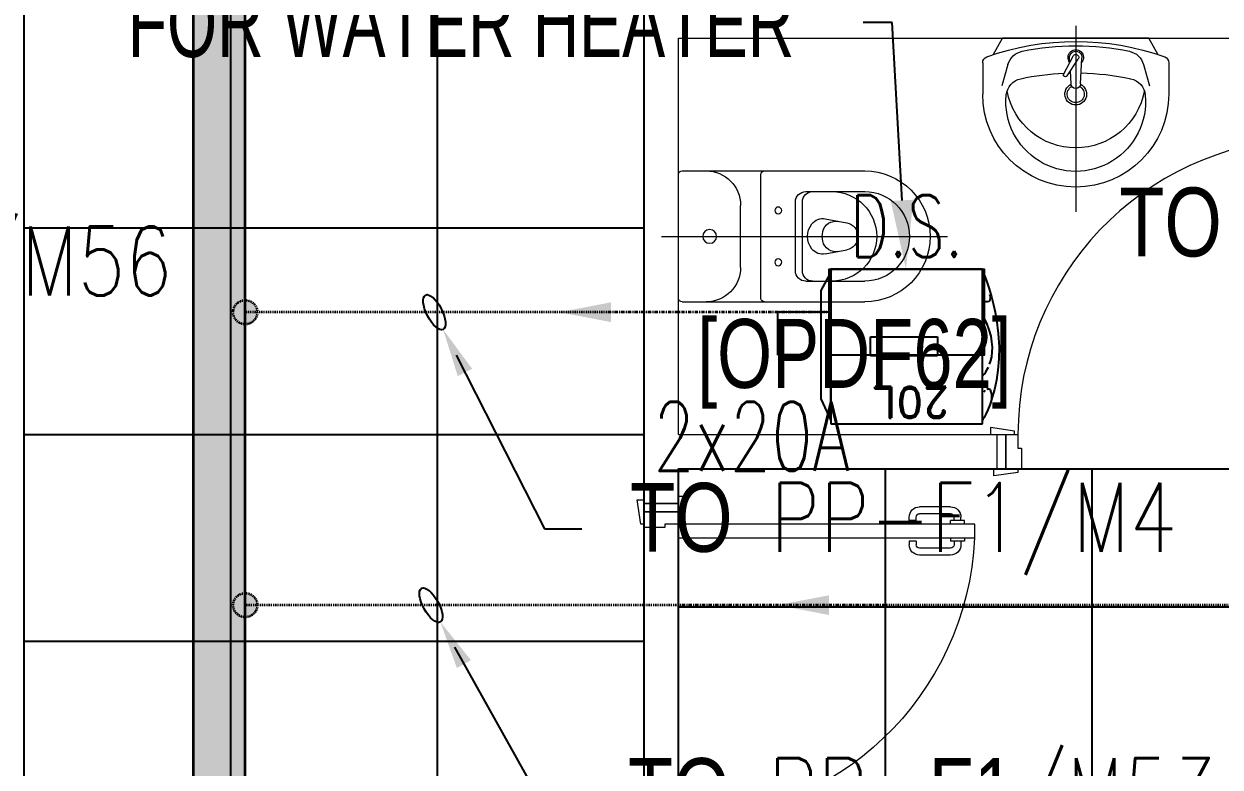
# Model space of a CAD drawing. Extents: x -178977 to 231842, y -29287 to 19916.
# Drawn here: x 13206 to 16677, y 2324 to 4482 of the extents above; entities that cross this region are included whole.
import ezdxf
from ezdxf import colors
from ezdxf.entities.mleader import LeaderData, LeaderLine
from ezdxf.enums import TextEntityAlignment as Align
from ezdxf.math import Vec2, Vec3

# ---------------------------------------------------------------- set-up
doc = ezdxf.new("R2010")
doc.units = 0
doc.header["$LTSCALE"] = 0.25
doc.linetypes.add('DASHDOT', pattern=[25.4, 12.7, -6.35, 0, -6.35])
doc.linetypes.add('HIDDEN', pattern=[9.525, 6.35, -3.175])
for name, color, linetype, lineweight in [('01-First Floor-FUR$0$72_EGR_BASE_TEXT', 252, 'Continuous', 5), ('01-First Floor-FUR$0$SANIT', 250, 'Continuous', 5), ('01-First Floor-FUR$0$Walls', 251, 'Continuous', 5), ('01-First Floor-FUR$0$Wooden Joinery', 251, 'Continuous', 5), ('E-LITE-CIRC', 6, 'Continuous', 25), ('E-LITE-CLNG-CNDT', 6, 'DASHDOT', 35), ('E-POWR-CIRC-NUMB', 6, 'Continuous', 25), ('E-POWR-CLNG-CNDT', 6, 'DASHDOT', 35), ('E-POWR-CTRL-NUMB', 6, 'Continuous', 25), ('E-POWR-FLOR-CNDT', 6, 'HIDDEN', 25), ('E-POWR-FLOR-CNDT @ 100', 6, 'HIDDEN', 25), ('E-POWR-TEXT', 6, 'Continuous', 25), ('T-CABL-TRAY', 60, 'Continuous', 35)]:
    doc.layers.add(name, color=color, linetype=linetype, lineweight=lineweight)
for name, color, linetype in [('01-First Floor-FUR$0$FALSE CEILING', 251, 'Continuous'), ('CARTOUCHE', 254, 'Continuous'), ('E-POWR-IDEN', 101, 'Continuous'), ('e-powr-swch @ 100', 191, 'Continuous'), ('PW-ACCESSORIES', 253, 'Continuous')]:
    doc.layers.add(name, color=color, linetype=linetype)
doc.styles.add('01-First Floor-FUR$0$X3G_ENTITY_9F38', font='swisscl.ttf', dxfattribs={"height": 0.2})
doc.styles.add('DC_Elc_Romans', font='elc_romans.shx', dxfattribs={"width": 0.7})
doc.styles.add('DC_SIMPLEX', font='SIMPLEX.shx', dxfattribs={"width": 0.7})
doc.styles.add('ROMAND', font='romand.shx')

# ---------------------------------------------------------------- blocks, each defined once
blk = doc.blocks.new('01-First Floor-FUR$0$A$C72370EFE')
at = {"layer": '01-First Floor-FUR$0$Wooden Joinery'}
for p, q in [((-0.01, -0.03), (-0.01, -0.07)), ((0, -0.03), (-0.01, -0.03)), ((0.04, -0.03), (0.05, -0.03)), ((0.05, -0.03), (0.05, -0.07)), ((-0.01, -0.04), (-0.02, -0.04)), ((-0.01, -0.06), (-0.02, -0.06)), ((0.05, -0.04), (0.06, -0.04)), ((0.05, -0.06), (0.06, -0.06)), ((-0.05, -0.07), (-0.05, -0.16)), ((-0.03, -0.07), (-0.03, -0.16)), ((0, -0.07), (-0.01, -0.07)), ((0.04, -0.07), (0.05, -0.07)), ((0.07, -0.07), (0.07, -0.16)), ((0.09, -0.07), (0.09, -0.16)), ((-0.01, -0.17), (-0.02, -0.17)), ((-0.01, -0.17), (-0.01, -0.19)), ((0.05, -0.17), (0.06, -0.17)), ((0.05, -0.17), (0.05, -0.19)), ((-0.01, -0.19), (-0.02, -0.19)), ((0.05, -0.19), (0.06, -0.19))]:
    blk.add_line(p, q, dxfattribs=at)
for centre, radius, start, end in [((-0.02, -0.07), 0.03, 90, 180), ((-0.02, -0.07), 0.01, 90, 180), ((0.06, -0.07), 0.03, 0, 90), ((0.06, -0.07), 0.01, 0, 90), ((-0.02, -0.16), 0.03, 180, 270), ((-0.02, -0.16), 0.01, 180, 270), ((0.06, -0.16), 0.01, 270, 0), ((0.06, -0.16), 0.03, 270, 0)]:
    blk.add_arc(centre, radius, start, end, dxfattribs=at)
blk = doc.blocks.new('01-First Floor-FUR$0$A$C5DAD61B4')
at = {"layer": '01-First Floor-FUR$0$Wooden Joinery'}
for points in [[(80, 959.1), (80, 969.1), (10, 979.1), (10, 959.1)], [(940, 959.1), (940, 969.1), (1010, 979.1), (1010, 959.1)], [(70, 859.1), (70, 849.1), (0, 839.1), (0, 859.1)], [(120, 859.1), (120, 0), (80, 0), (80, 859.1)], [(950, 859.1), (950, 849.1), (1020, 839.1), (1020, 859.1)]]:
    blk.add_lwpolyline(points, close=True, dxfattribs=at)
for points in [[(45, 859.1), (45, 959.1), (20, 959.1), (20, 859.1), (45, 859.1)], [(45, 859.1), (80, 859.1), (80, 899.1), (90, 899.1), (90, 959.1), (45, 959.1), (45, 859.1)], [(975, 859.1), (940, 859.1), (940, 899.1), (930, 899.1), (930, 959.1), (975, 959.1), (975, 859.1)], [(975, 859.1), (975, 959.1), (1000, 959.1), (1000, 859.1), (975, 859.1)]]:
    blk.add_lwpolyline(points, dxfattribs=at)
blk.add_arc((80, 859.1), 860, 272.666, 0, dxfattribs=at)
at = {"layer": '01-First Floor-FUR$0$Wooden Joinery', "xscale": 999.9999999998854, "yscale": 999.9999999998854, "zscale": 999.9999999998854, "rotation": 180}
blk.add_blockref('01-First Floor-FUR$0$A$C72370EFE', (120, 0), dxfattribs=at)
blk = doc.blocks.new('01-First Floor-FUR$0$lav-manta 60')
at = {"layer": '01-First Floor-FUR$0$SANIT'}
for p, q in [((0, 0.04), (0, -0.56)), ((-0.2658, -0.0529), (-0.2358, 0)), ((-0.2358, 0), (0.2358, 0)), ((0.2658, -0.0529), (0.2358, 0)), ((-0.015, -0.1473), (-0.0199, -0.064)), ((0.0274, -0.121), (-0.0078, -0.0673)), ((0.0389, -0.1142), (0.0087, -0.0575)), ((0.0191, -0.077), (0.0199, -0.064)), ((-0.3, -0.0789), (-0.3, -0.18)), ((-0.2185, -0.0841), (-0.2383, -0.1537)), ((0.015, -0.1473), (0.0174, -0.1057)), ((0.2185, -0.0841), (0.2383, -0.1537)), ((0.3, -0.0789), (0.3, -0.18))]:
    blk.add_line(p, q, dxfattribs=at)
for centre, radius, start, end in [((0, -0.8557), 0.8457, 70.1771, 109.8229), ((0, -0.8696), 0.8457, 78.1914, 101.8086), ((0, -0.0617), 0.025, 320.7474, 220.368), ((-0.28, -0.0789), 0.02, 109.8229, 180), ((-0.1608, -0.1006), 0.06, 101.8086, 164.0794), ((0, -0.0617), 0.02, 353.2671, 186.682), ((0, -0.0617), 0.00966, 25.4127, 215.9577), ((0.1608, -0.1006), 0.06, 15.9206, 78.1914), ((0.28, -0.0789), 0.02, 0, 70.1771), ((0, -0.9572), 0.8457, 91.1572, 102.0883), ((0, -0.9572), 0.8457, 88.5486, 88.844), ((0.0332, -0.1176), 0.00666, 210.6852, 30.6852), ((0, -0.9572), 0.8457, 77.9117, 87.4274), ((-0.1645, -0.189), 0.06, 102.0883, 174.8142), ((0, -0.18), 0.035, 115.3106, 64.6894), ((0, -0.1473), 0.015, 180, 0), ((0.1645, -0.189), 0.06, 5.1858, 77.9117), ((0, -0.18), 0.3, 180, 0), ((0, -0.2039), 0.2252, 174.8142, 5.1858), ((0, -0.1282), 0.2252, 190.6097, 349.3903), ((0, -0.18), 0.0275, 117.1496, 62.8504)]:
    blk.add_arc(centre, radius, start, end, dxfattribs=at)
blk = doc.blocks.new('01-First Floor-FUR$0$WC manta')
at = {"layer": '01-First Floor-FUR$0$SANIT'}
for p, q in [((-0.13, 0.18), (-0.13, -0.18)), ((-0.12, 0.19), (0.41, 0.19)), ((0.109, 0.18), (0.109, -0.18)), ((0.239, 0.13), (0.41, 0.13)), ((0.05, 0.09), (0.05, -0.09)), ((0.209, 0.1), (0.209, -0.1)), ((0.229, 0.1), (0.229, -0.1)), ((0.2955, 0.051), (0.3581, 0.0393)), ((-0.18, 0), (0.65, 0)), ((0.2955, -0.051), (0.3581, -0.0393)), ((0.239, -0.13), (0.41, -0.13)), ((-0.12, -0.19), (0.41, -0.19))]:
    blk.add_line(p, q, dxfattribs=at)
for centre, radius in [((0.159, 0.0752), 0.01), ((-0.04, 0), 0.02), ((0.159, -0.0753), 0.01)]:
    blk.add_circle(centre, radius, dxfattribs=at)
for centre, radius, start, end in [((-0.12, 0.18), 0.01, 90, 180), ((-0.05, 0.09), 0.1, 0, 90), ((0.119, 0.18), 0.01, 90, 180), ((0.41, 0), 0.19, 270, 90), ((0.239, 0.1), 0.03, 90, 180), ((0.259, 0.1), 0.03, 90, 180), ((0.3147, 0), 0.13, 270, 90), ((0.41, 0), 0.13, 270, 90), ((0.3029, 0), 0.0588, 141.525, 218.475), ((0.2882, 0.0117), 0.04, 79.4289, 141.525), ((0.3271, 0.0044), 0.04, 79.4289, 166.4176), ((0.3507, 0), 0.04, 280.5711, 79.4289), ((0.3454, 0), 0.0588, 166.4176, 193.5824), ((0.3271, -0.0044), 0.04, 193.5824, 280.5711), ((0.2882, -0.0117), 0.04, 218.475, 280.5711), ((-0.05, -0.09), 0.1, 270, 0), ((0.239, -0.1), 0.03, 180, 270), ((0.259, -0.1), 0.03, 180, 270), ((-0.12, -0.18), 0.01, 180, 270), ((0.119, -0.18), 0.01, 180, 270)]:
    blk.add_arc(centre, radius, start, end, dxfattribs=at)
blk = doc.blocks.new('01-First Floor-FUR')
at = {"layer": '01-First Floor-FUR$0$FALSE CEILING', "linetype": 'Continuous'}
for p, q in [((13806, -910), (13806, 8610)), ((14406, -910), (14406, 8610)), ((13206, 3890), (15006, 3890)), ((13206, 3290), (15006, 3290)), ((15706, -298.6), (15706, 3190)), ((16306, -810), (16306, 3190)), ((15106, 2790), (19115.6, 2790)), ((13206, 2690), (15006, 2690))]:
    blk.add_line(p, q, dxfattribs=at)
at = {"layer": '01-First Floor-FUR$0$FALSE CEILING'}
blk.add_lwpolyline([(13206, -910), (15006, -910), (15006, 8610), (13206, 8610)], close=True, dxfattribs=at)
blk.add_lwpolyline([(16217.4, -810), (15106, 301.4), (15106, 3190), (19115.6, 3190), (19115.6, -810), (16217.4, -810)], dxfattribs=at)
at = {"layer": '01-First Floor-FUR$0$Walls'}
for p, q in [((15006, 3090), (15006, 5210)), ((15106, 3290), (15106, 4440)), ((15106, 4440), (17110.8, 4440)), ((15106, 3290), (16030.8, 3290)), ((15106, 3090), (15106, 3190)), ((15106, 3190), (16030.8, 3190)), ((15106, 3090), (15006, 3090))]:
    blk.add_line(p, q, dxfattribs=at)
at = {"layer": '01-First Floor-FUR$0$SANIT', "xscale": -900.000000000201, "yscale": 900.000000000201, "zscale": 900.000000000201}
blk.add_blockref('01-First Floor-FUR$0$lav-manta 60', (16258.4, 4440), dxfattribs=at)
at = {"layer": '01-First Floor-FUR$0$SANIT', "xscale": -999.9999999999995, "yscale": 999.9999999999995, "zscale": 999.9999999999995, "rotation": 180}
blk.add_blockref('01-First Floor-FUR$0$WC manta', (15236, 3865), dxfattribs=at)
at = {"layer": '01-First Floor-FUR$0$Wooden Joinery', "rotation": 180}
blk.add_blockref('01-First Floor-FUR$0$A$C5DAD61B4', (17030.8, 4149.1), dxfattribs=at)
at = {"layer": '01-First Floor-FUR$0$Wooden Joinery', "xscale": -1, "rotation": 90}
blk.add_blockref('01-First Floor-FUR$0$A$C5DAD61B4', (15965.1, 3110), dxfattribs=at)
at = {"layer": '01-First Floor-FUR$0$72_EGR_BASE_TEXT', "insert": (15616.3, 3625.2), "char_height": 200, "attachment_point": 2, "style": '01-First Floor-FUR$0$X3G_ENTITY_9F38'}
blk.add_mtext('[OPDF62]', dxfattribs=at)
blk = doc.blocks.new('ARR0W')
at = {"color": 45}
blk.add_ellipse((0, 0), major_axis=(0.4, 0), ratio=0.4, dxfattribs=at)
at = {"color": 45, "ltscale": 0.5}
blk.add_solid([(-1.4, 0.167), (-0.4, 0), (-1.4, -0.167)], dxfattribs=at)
blk = doc.blocks.new('EWHTOP VIEW80')
for p, q in [((46576, -910732), (46581.9, -910719)), ((46581.9, -910719), (46586.3, -910709.6)), ((46586.3, -910709.6), (46589.9, -910703.7)), ((46589.9, -910703.7), (46590.9, -910701.9)), ((47031.9, -910691.6), (46590.9, -910691.6)), ((46590.9, -910691.6), (46590.9, -911140.2)), ((46590.9, -910701.9), (46590.9, -910860.4)), ((47031.9, -910701), (47030.5, -911133.5)), ((47031.9, -911140.2), (47031.9, -910691.6)), ((47060.6, -910763.9), (47031.9, -910701)), ((46563, -910768.4), (46569.3, -910748.2)), ((46569.3, -910748.2), (46576, -910732)), ((46556.2, -910791.3), (46563, -910768.4)), ((46563.9, -910760.3), (46563.9, -910762.6)), ((46563.9, -910762.6), (46563.9, -910767.9)), ((46563.9, -910767.9), (46564.3, -910775.6)), ((46564.3, -910775.6), (46565.7, -910783.2)), ((46565.7, -910783.2), (46568.4, -910789.5)), ((46583.2, -910787.7), (46587.7, -910782.8)), ((47060.6, -911077.8), (47060.6, -910763.9)), ((46546.4, -910847), (46550.9, -910817.8)), ((46550.9, -910817.8), (46556.2, -910791.3)), ((46568.4, -910789.5), (46570.2, -910791.3)), ((46570.2, -910791.3), (46572.9, -910792.2)), ((46572.9, -910792.2), (46575.6, -910792.2)), ((46575.6, -910792.2), (46579.2, -910790.8)), ((46543.7, -910879.8), (46546.4, -910847)), ((46578.3, -910847.9), (46574.2, -910855.5)), ((46581.9, -910841.6), (46578.3, -910847.9)), ((46585.5, -910836.6), (46581.9, -910841.6)), ((46588.2, -910833.1), (46585.5, -910836.6)), ((46590.9, -910830.4), (46588.2, -910833.1)), ((46543.2, -910914.8), (46543.7, -910879.8)), ((46564.3, -910886.1), (46563, -910899.1)), ((46567, -910874.8), (46564.3, -910886.1)), ((46570.6, -910864.5), (46567, -910874.8)), ((46590.9, -910860.4), (46589.5, -911131.3)), ((46722, -910943.5), (46722, -910888.3)), ((46722, -910888.3), (46916.4, -910888.3)), ((46916.4, -910888.3), (46916.4, -910943.5)), ((46545.5, -910953), (46543.2, -910914.8)), ((46563, -910899.1), (46562.5, -910913.5)), ((46562.5, -910913.5), (46563.9, -910929.2)), ((46550.9, -910993.8), (46545.5, -910953)), ((46563.9, -910929.2), (46566.6, -910945.8)), ((46566.6, -910945.8), (46572, -910963.7)), ((46916.4, -910943.5), (46722, -910943.5)), ((46554.5, -911014.9), (46550.9, -910993.8)), ((46572, -910963.7), (46579.2, -910983.1)), ((46579.2, -910983.1), (46589.5, -911004.2)), ((46559.4, -911036.9), (46554.5, -911014.9)), ((46565.2, -911059.4), (46559.4, -911036.9)), ((46572, -911082.7), (46565.2, -911059.4)), ((46569.3, -911050.9), (46568.4, -911057.2)), ((46568.4, -911057.2), (46568.4, -911061.6)), ((46568.4, -911061.6), (46569.7, -911067)), ((46572.4, -911047.3), (46569.3, -911050.9)), ((46576.9, -911045.9), (46572.4, -911047.3)), ((46581.9, -911046.4), (46576.9, -911045.9)), ((46586.3, -911047.3), (46581.9, -911046.4)), ((46590.9, -911048.6), (46586.3, -911047.3)), ((46580.1, -911106.6), (46572, -911082.7)), ((47030.5, -911133.5), (47060.6, -911077.8)), ((46589.5, -911131.3), (46580.1, -911106.6)), ((46589.5, -911131.3), (46589.5, -911131.3)), ((47030.5, -911133.5), (47030.5, -911133.5)), ((46590.9, -911140.2), (47031.9, -911140.2))]:
    blk.add_line(p, q)
at = {"layer": 'CARTOUCHE', "insert": (46624.8, -910753.2), "char_height": 90, "attachment_point": 4, "style": 'ROMAND'}
blk.add_mtext(' 20L', dxfattribs=at)
blk = doc.blocks.new('A$C0C9916F8')
at = {"layer": 'PW-ACCESSORIES', "linetype": 'Continuous', "rotation": 180}
blk.add_blockref('EWHTOP VIEW80', (65393.1, -917210.3, 14.8), dxfattribs=at)
blk = doc.blocks.new('*U48')
blk.add_lwpolyline([(-2.25, -2.5), (-2.25, 0), (2.25, 0), (2.25, -2.5)], close=True)
blk.add_lwpolyline([(-2.25, -1.25), (-3.75, -1.25), (-3.75, -2.5)])
at = {"layer": 'E-POWR-CIRC-NUMB', "style": 'DC_SIMPLEX', "width": 0.7, "flags": 8}
blk.add_attdef('CIRCUIT', (4.233, 3.688), '', height=2, rotation=360, dxfattribs=at)
at = {"layer": 'E-POWR-CTRL-NUMB', "style": 'DC_SIMPLEX', "width": 0.7, "flags": 8}
blk.add_attdef('AMPER', text='', height=2, rotation=360, dxfattribs=at).set_placement((4.233, 1.25), align=Align.MIDDLE_LEFT)
at = {"layer": 'E-POWR-IDEN', "style": 'DC_SIMPLEX', "width": 0.7, "flags": 8}
blk.add_attdef('TYPE', text='', height=1.8, rotation=180, dxfattribs=at).set_placement((0, -1.25), align=Align.MIDDLE_CENTER)
blk = doc.blocks.new('*U36')
blk.add_hatch(color=256).paths.add_polyline_path([(0, -0.287), (1.5, 0), (0, 0.287)])
blk = doc.blocks.new('*U37')
blk.add_hatch(color=256).paths.add_polyline_path([(0, -0.287), (1.5, 0), (0, 0.287)])
blk = doc.blocks.new('*U221')
at = {"lineweight": 0}
h = blk.add_hatch(dxfattribs=at)
h.set_pattern_fill('HEX', color=253, scale=8, angle=180, style=0)
h.set_pattern_definition([(180, (-15414.8, -2e-10), (6e-13, -43.99409), [25.4, -50.8]), (300, (-15414.8, -2e-10), (38.1, 21.99705), [25.4, -50.8]), (240, (-15440.2, -2e-10), (38.1, -21.99705), [25.4, -50.8])])
h.paths.add_polyline_path([(-8713.2, 150), (-8713.2, 0), (0, 0), (0, 150)])
at = {"color": 0}
for p, q in [((0, 150), (-8713.2, 150)), ((0, 0), (-8713.2, 0))]:
    blk.add_line(p, q, dxfattribs=at)

msp = doc.modelspace()

# ---------------------------------------------------------------- hatches: boundary and pattern name
at = {"layer": 'E-POWR-CLNG-CNDT'}
h = msp.add_hatch(color=256, dxfattribs=at)
h.dxf.hatch_style = 1
h.paths.add_polyline_path([(13813.3, 3644.9, 1), (13883.3, 3644.9, 1)])
h = msp.add_hatch(color=256, dxfattribs=at)
h.dxf.hatch_style = 1
h.paths.add_polyline_path([(13813.3, 2794.5, 1), (13883.3, 2794.5, 1)])

# ---------------------------------------------------------------- linework, layer by layer
at = {"layer": 'E-POWR-CLNG-CNDT', "elevation": 14.8}
msp.add_lwpolyline([(15542.7, 3644.9), (13848.3, 3644.9)], dxfattribs=at)
at = {"layer": 'E-POWR-CLNG-CNDT'}
msp.add_lwpolyline([(17151.1, 3190), (16808.8, 2794.5), (13848.3, 2794.5)], dxfattribs=at)
for centre in [(13848.3, 3644.9, 14.8), (13848.3, 2794.5)]:
    msp.add_circle(centre, 35, dxfattribs=at)

# ---------------------------------------------------------------- block references
at = {"layer": 'E-LITE-CLNG-CNDT'}
msp.add_blockref('01-First Floor-FUR', (0, 0), dxfattribs=at)
at = {"layer": 'E-POWR-FLOR-CNDT'}
msp.add_blockref('A$C0C9916F8', (-2814, 9840), dxfattribs=at)
at = {"layer": 'E-POWR-FLOR-CNDT @ 100', "xscale": 100, "yscale": 100, "zscale": 100, "rotation": 180}
for name, p in [('*U36', (14909.8, 3644.9, 14.8)), ('*U37', (15542.8, 2794.5))]:
    msp.add_blockref(name, p, dxfattribs=at)
at = {"layer": 'e-powr-swch @ 100'}
ref = msp.add_blockref('*U48', (15767.7, 3769.9, 14.8), dxfattribs=dict(at, xscale=100, yscale=100, zscale=100))
ref.add_attrib('TYPE', 'D.S.', dxfattribs={"layer": 'E-POWR-IDEN', "height": 180, "rotation": 360, "style": 'DC_SIMPLEX', "width": 0.7, "flags": 8}).set_placement((15767.7, 3894.9, 14.8), align=Align.MIDDLE_CENTER)
ref.add_attrib('AMPER', '2x20A', dxfattribs={"layer": 'E-POWR-CTRL-NUMB', "height": 200, "rotation": 360, "style": 'DC_SIMPLEX', "width": 0.7, "flags": 8}).set_placement((15032.6, 3284.4, 14.8), align=Align.MIDDLE_LEFT)
at = {"layer": 'T-CABL-TRAY', "linetype": 'Continuous', "rotation": 270}
msp.add_blockref('*U221', (13698.3, -910), dxfattribs=at)

# ---------------------------------------------------------------- leaders
at = {"layer": 'E-LITE-CIRC'}
ml = msp.add_multileader_mtext('Standard', dxfattribs=at)
ml.set_content('{\\Fdc_el_romans|c0;\\W0.8;TO\\Fromans|c0; \\Fsimplex|c0;UPP-F1/S4}', color=256, style='DC_SIMPLEX')
ml.set_leader_properties()
ml.set_arrow_properties(name='ARR0W')
ml.build(insert=Vec2(0, 0))
ml.multileader.update_dxf_attribs({"dogleg_length": 200, "arrow_head_size": 140, "scale": 100})
ctx = ml.context
ctx.base_point, ctx.scale, ctx.char_height, ctx.arrow_head_size, ctx.landing_gap_size, ctx.plane_origin, ctx.plane_x_axis, ctx.plane_y_axis = Vec3(16111, 3873.4, -0.1), 100, 200, 140, 140, Vec3(35778.3, -2234.2, -0.1), Vec3(1, 0.000001, 0), Vec3(-0.000001, 1, 0)
ctx.text_align_type = 2
notes = []
notes.append((ctx, [(1, (1, 1, 0), (18343.6, 3873.4, -0.1), (-1, -0.000001, 0), 108.8, [(0, [(18887.5, 5883.7, -0.1)], 0, [])])]))
ctx.mtext.insert, ctx.mtext.text_direction, ctx.mtext.rotation, ctx.mtext.alignment, ctx.mtext.flow_direction = Vec3(18094.8, 4006.8, -0.1), Vec3(1, 0.000001, 0), 0.000001, 3, 5
ml = msp.add_multileader_mtext('Standard', dxfattribs=at)
ml.set_content('{\\Fdc_el_romans|c0;\\W0.8;TO\\Fromans|c0; \\Fsimplex|c0;PP-\\Fdc_el_romans|c0;F1\\Fsimplex|c0;/M56}', color=256, style='DC_SIMPLEX')
ml.set_leader_properties()
ml.set_arrow_properties(name='ARR0W')
ml.build(insert=Vec2(0, 0))
ml.multileader.update_dxf_attribs({"dogleg_length": 200, "arrow_head_size": 140, "scale": 100})
ctx = ml.context
ctx.base_point, ctx.scale, ctx.char_height, ctx.arrow_head_size, ctx.landing_gap_size, ctx.plane_origin, ctx.plane_x_axis, ctx.plane_y_axis = Vec3(11784.3, 3760, 0), 100, 200, 140, 140, Vec3(23970.9, -1245.5, 0), Vec3(1, 0.000001, 0), Vec3(-0.000001, 1, 0)
notes.append((ctx, [(0, (1, 1, 0), (11675.5, 3760, 0), (1, 0.000001, 0), 108.8, [(0, [(11627.2, 4507, 0)], 0, [])])]))
ctx.mtext.insert, ctx.mtext.text_direction, ctx.mtext.rotation, ctx.mtext.flow_direction = Vec3(11924.3, 3893.3, 0), Vec3(1, 0.000001, 0), 0.000001, 5
ml = msp.add_multileader_mtext('Standard', dxfattribs=at)
ml.set_content('{\\Fdc_el_romans|c0;\\W0.8;TO\\Fromans|c0; \\Fsimplex|c0;PP-F1/M4}', color=256, style='DC_SIMPLEX')
ml.set_leader_properties()
ml.set_arrow_properties(name='ARR0W')
ml.build(insert=Vec2(0, 0))
ml.multileader.update_dxf_attribs({"dogleg_length": 200, "arrow_head_size": 140, "scale": 100})
ctx = ml.context
ctx.base_point, ctx.scale, ctx.char_height, ctx.arrow_head_size, ctx.landing_gap_size, ctx.plane_origin, ctx.plane_x_axis, ctx.plane_y_axis = Vec3(14825.3, 3016, 14.8), 100, 200, 140, 140, Vec3(23659.1, -5750.6, 14.8), Vec3(1, 0.000001, 0), Vec3(-0.000001, 1, 0)
notes.append((ctx, [(0, (1, 1, 0), (14716.5, 3016, 14.8), (1, 0.000001, 0), 108.8, [(0, [(14397.1, 3644.9, 14.8)], 0, [])])]))
ctx.mtext.insert, ctx.mtext.text_direction, ctx.mtext.rotation, ctx.mtext.flow_direction = Vec3(14965.3, 3149.4, 14.8), Vec3(1, 0.000001, 0), 0.000001, 5
ml = msp.add_multileader_mtext('Standard', dxfattribs=at)
ml.set_content('{\\Fdc_el_romans|c0;\\W0.8;TO\\Fromans|c0; \\Fsimplex|c0;PP-\\Fdc_el_romans|c0;F1\\Fsimplex|c0;/M53}', color=256, style='DC_SIMPLEX')
ml.set_leader_properties()
ml.set_arrow_properties(name='ARR0W')
ml.build(insert=Vec2(0, 0))
ml.multileader.update_dxf_attribs({"dogleg_length": 200, "arrow_head_size": 140, "scale": 100})
ctx = ml.context
ctx.base_point, ctx.scale, ctx.char_height, ctx.arrow_head_size, ctx.landing_gap_size, ctx.plane_origin, ctx.plane_x_axis, ctx.plane_y_axis = Vec3(14818.7, 2217.1, 0), 100, 200, 140, 140, Vec3(29494.8, -3165.5, 0), Vec3(1, 0.000001, 0), Vec3(-0.000001, 1, 0)
notes.append((ctx, [(0, (1, 1, 0), (14709.9, 2217.1, 0), (1, 0.000001, 0), 108.8, [(0, [(14387.2, 2794.5, 0)], 0, [])])]))
ctx.mtext.insert, ctx.mtext.text_direction, ctx.mtext.rotation, ctx.mtext.flow_direction = Vec3(14958.7, 2350.4, 0), Vec3(1, 0.000001, 0), 0.000001, 5
at = {"layer": 'E-POWR-TEXT'}
ml = msp.add_multileader_mtext('Standard', dxfattribs=at)
ml.set_content('FOR WATER HEATER ', color=256, style='DC_Elc_Romans')
ml.set_leader_properties(color=45)
ml.build(insert=Vec2(0, 0))
ml.multileader.update_dxf_attribs({"dogleg_length": 2, "arrow_head_size": 200, "scale": 100})
ctx = ml.context
ctx.base_point, ctx.scale, ctx.char_height, ctx.arrow_head_size, ctx.landing_gap_size, ctx.plane_origin = Vec3(13128.1, 4486, 14.8), 100, 200, 200, 200, Vec3(13582.6, 2692.8, 14.8)
ctx.text_align_type = 2
notes.append((ctx, [(1, (1, 1, 0), (15726.1, 4486, 14.8), (-1, 0), 84.7, [(0, [(15765.5, 3769.9, 14.8)], 0, [])])]))
ctx.mtext.insert, ctx.mtext.alignment, ctx.mtext.flow_direction = Vec3(15441.4, 4586, 14.8), 3, 5
for ctx, leaders in notes:
    for number, flags, end, landing, length, lines in leaders:
        leader = LeaderData()
        leader.index, (leader.has_last_leader_line, leader.has_dogleg_vector, leader.attachment_direction) = number, flags
        leader.last_leader_point, leader.dogleg_vector, leader.dogleg_length = Vec3(end), Vec3(landing), length
        for number, points, colour, breaks in lines:
            line = LeaderLine()
            line.index, line.vertices, line.color, line.breaks = number, Vec3.list(points), colors.encode_raw_color(colour), breaks
            leader.lines.append(line)
        ctx.leaders.append(leader)

doc.saveas('drawing.dxf')
